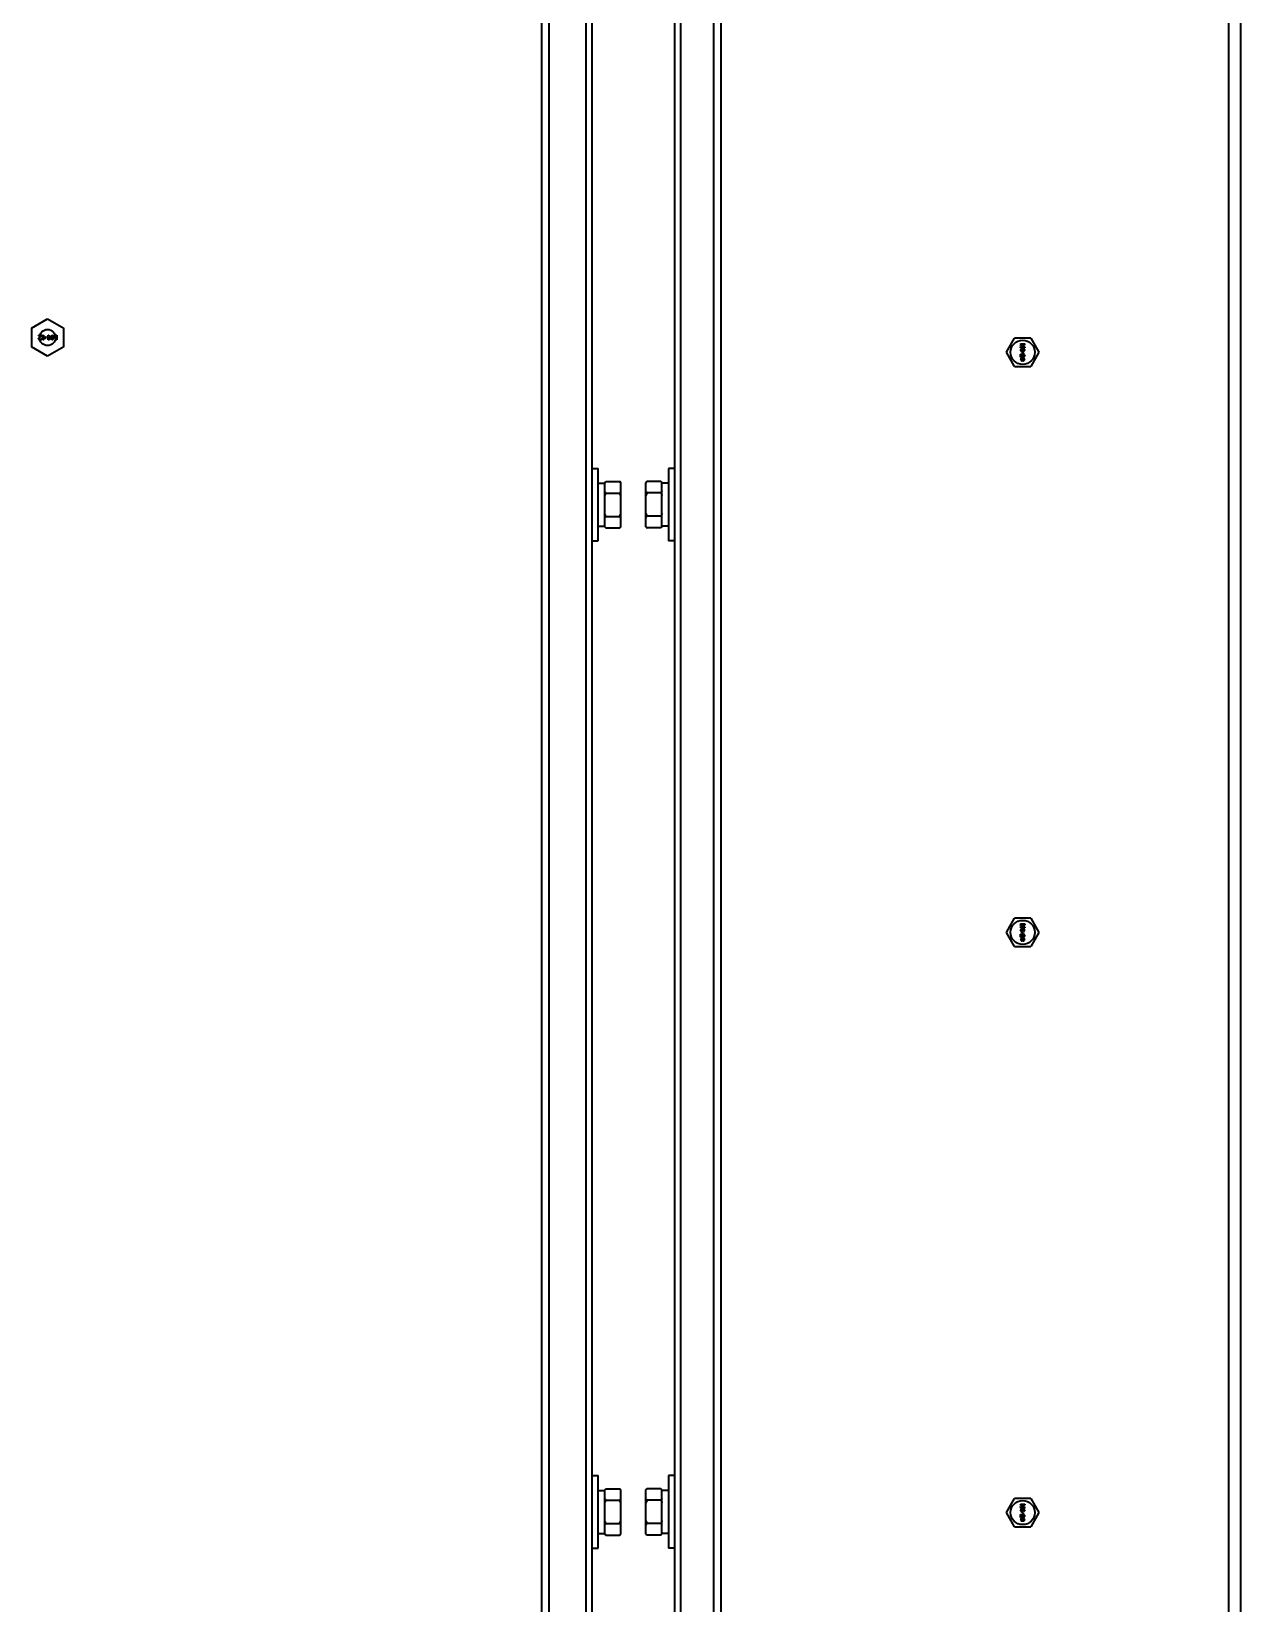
# Model space of a CAD drawing. Header units: millimetres. Extents: x 32496 to 166256, y 3504 to 23939.
# Drawn here: x 92704.7 to 93004.8, y 21309.3 to 21699.5 of the extents above; entities that cross this region are included whole.
import ezdxf

# ---------------------------------------------------------------- set-up
doc = ezdxf.new("R2010")
doc.units = ezdxf.units.MM
doc.layers.get('0').update_dxf_attribs({"lineweight": 35})

# ---------------------------------------------------------------- blocks, each defined once
blk = doc.blocks.new('8-1250')
at = {"linetype": 'Continuous'}
for p, q in [((-6961.13, -32157.29), (-6961.13, -34666.29)), ((-6958.13, -32157.29), (-6958.13, -34666.29)), ((-7131.53, -34566.29), (-7131.53, -32553.29)), ((-7129.83, -32553.29), (-7129.83, -34566.29)), ((-7120.53, -33566.79), (-7120.53, -32554.69)), ((-7097.13, -32554.69), (-7097.13, -33566.79)), ((-7088.83, -34566.29), (-7088.83, -32553.29)), ((-7087.13, -32553.29), (-7087.13, -34566.29)), ((-7119.13, -32930.92), (-7119.13, -33175.66)), ((-7098.53, -33175.64), (-7098.53, -32930.91)), ((-7258.23, -33134.48), (-7254.23, -33132.17)), ((-7254.23, -33132.17), (-7250.23, -33134.48)), ((-7258.23, -33134.48), (-7258.23, -33139.1)), ((-7256.5, -33136.32), (-7256.5, -33136.19)), ((-7256.5, -33136.19), (-7255.6, -33136.19)), ((-7255.8, -33136.32), (-7256.5, -33136.32)), ((-7256.48, -33136.95), (-7256.5, -33137.06)), ((-7256.5, -33137.11), (-7256.5, -33137.06)), ((-7256.5, -33137.11), (-7256.48, -33137.21)), ((-7256.43, -33136.88), (-7256.48, -33136.95)), ((-7256.48, -33137.21), (-7256.38, -33137.31)), ((-7255.8, -33136.32), (-7256.43, -33136.88)), ((-7256.38, -33137.31), (-7256.28, -33137.36)), ((-7256.35, -33137.06), (-7256.3, -33136.95)), ((-7256.35, -33137.06), (-7256.35, -33137.11)), ((-7256.3, -33137.18), (-7256.35, -33137.11)), ((-7256.3, -33136.95), (-7255.6, -33136.32)), ((-7256.23, -33137.24), (-7256.3, -33137.18)), ((-7256.28, -33137.36), (-7256.13, -33137.39)), ((-7256.1, -33137.26), (-7256.23, -33137.24)), ((-7256.03, -33137.39), (-7256.13, -33137.39)), ((-7256.1, -33137.26), (-7256, -33137.26)), ((-7256.03, -33137.39), (-7255.85, -33137.36)), ((-7255.88, -33137.24), (-7256, -33137.26)), ((-7255.8, -33137.18), (-7255.88, -33137.24)), ((-7255.85, -33137.36), (-7255.75, -33137.31)), ((-7255.75, -33137.11), (-7255.8, -33137.18)), ((-7255.75, -33137.11), (-7255.63, -33137.11)), ((-7255.75, -33137.31), (-7255.65, -33137.21)), ((-7255.65, -33137.21), (-7255.63, -33137.11)), ((-7255.6, -33136.19), (-7255.6, -33136.32)), ((-7255.4, -33137.39), (-7255.4, -33136.19)), ((-7255.4, -33136.19), (-7255.25, -33136.19)), ((-7255.25, -33137.39), (-7255.4, -33137.39)), ((-7255.25, -33136.19), (-7255.25, -33137.18)), ((-7255.1, -33137.01), (-7255.25, -33137.18)), ((-7255.25, -33137.39), (-7255.1, -33137.21)), ((-7255.1, -33137.01), (-7255.1, -33137.21)), ((-7254.88, -33136.62), (-7254.9, -33136.65)), ((-7254.9, -33136.65), (-7254.75, -33136.8)), ((-7254.75, -33136.8), (-7254.9, -33136.95)), ((-7254.9, -33136.95), (-7254.88, -33136.98)), ((-7254.75, -33136.75), (-7254.88, -33136.62)), ((-7254.88, -33136.98), (-7254.75, -33136.85)), ((-7254.75, -33136.75), (-7254.75, -33136.57)), ((-7254.75, -33136.57), (-7254.7, -33136.57)), ((-7254.75, -33137.03), (-7254.75, -33136.85)), ((-7254.7, -33137.03), (-7254.75, -33137.03)), ((-7254.7, -33136.57), (-7254.7, -33136.75)), ((-7254.58, -33136.62), (-7254.7, -33136.75)), ((-7254.7, -33136.8), (-7254.55, -33136.65)), ((-7254.55, -33136.95), (-7254.7, -33136.8)), ((-7254.7, -33136.85), (-7254.7, -33137.03)), ((-7254.7, -33136.85), (-7254.58, -33136.98)), ((-7254.55, -33136.65), (-7254.58, -33136.62)), ((-7254.58, -33136.98), (-7254.55, -33136.95)), ((-7254.35, -33136.7), (-7254.35, -33136.55)), ((-7254.35, -33136.55), (-7254.1, -33136.55)), ((-7254.1, -33136.7), (-7254.35, -33136.7)), ((-7254.1, -33136.55), (-7254.1, -33136.19)), ((-7254.1, -33136.19), (-7253.95, -33136.19)), ((-7254.1, -33137.39), (-7254.1, -33136.7)), ((-7253.95, -33137.39), (-7254.1, -33137.39)), ((-7253.95, -33136.19), (-7253.95, -33136.55)), ((-7253.95, -33136.55), (-7253.35, -33136.55)), ((-7253.95, -33136.7), (-7253.95, -33137.18)), ((-7253.95, -33137.39), (-7253.35, -33136.7)), ((-7253.53, -33136.7), (-7253.95, -33137.18)), ((-7253.53, -33136.7), (-7253.95, -33136.7)), ((-7253.35, -33136.55), (-7253.35, -33136.7)), ((-7253.15, -33137.39), (-7253.15, -33136.19)), ((-7253.15, -33136.19), (-7253, -33136.19)), ((-7252.93, -33137.39), (-7253.15, -33137.39)), ((-7253, -33136.19), (-7253, -33137.13)), ((-7252.65, -33136.19), (-7253, -33137.13)), ((-7252.93, -33137.39), (-7252.55, -33136.32)), ((-7252.65, -33136.19), (-7252.45, -33136.19)), ((-7252.55, -33136.32), (-7252.18, -33137.39)), ((-7252.1, -33137.13), (-7252.45, -33136.19)), ((-7251.95, -33137.39), (-7252.18, -33137.39)), ((-7252.1, -33137.13), (-7252.1, -33136.19)), ((-7252.1, -33136.19), (-7251.95, -33136.19)), ((-7251.95, -33136.19), (-7251.95, -33137.39)), ((-7250.23, -33139.1), (-7250.23, -33134.48)), ((-7016.25, -33140.45), (-7014.23, -33136.95)), ((-7010.19, -33136.95), (-7014.23, -33136.95)), ((-7010.19, -33136.95), (-7008.17, -33140.45)), ((-7254.23, -33141.41), (-7258.23, -33139.1)), ((-7250.23, -33139.1), (-7254.23, -33141.41)), ((-7014.23, -33143.95), (-7016.25, -33140.45)), ((-7012.71, -33138.47), (-7012.71, -33138.35)), ((-7012.71, -33138.35), (-7011.71, -33138.35)), ((-7011.92, -33138.47), (-7012.71, -33138.77)), ((-7011.92, -33138.47), (-7012.71, -33138.47)), ((-7012.71, -33138.93), (-7012.71, -33138.77)), ((-7012.71, -33138.93), (-7011.92, -33139.22)), ((-7012.71, -33139.35), (-7012.71, -33139.22)), ((-7012.71, -33139.22), (-7011.92, -33139.22)), ((-7011.71, -33139.35), (-7012.71, -33139.35)), ((-7012.69, -33139.74), (-7012.71, -33139.85)), ((-7012.71, -33139.95), (-7012.71, -33139.85)), ((-7012.71, -33139.95), (-7012.69, -33140.06)), ((-7012.71, -33141.64), (-7012.71, -33140.89)), ((-7012.71, -33140.89), (-7012.61, -33140.89)), ((-7012.63, -33139.64), (-7012.69, -33139.74)), ((-7012.69, -33140.06), (-7012.63, -33140.16)), ((-7012.54, -33139.58), (-7012.63, -33139.64)), ((-7012.63, -33140.16), (-7012.54, -33140.22)), ((-7012.61, -33138.85), (-7011.71, -33138.54)), ((-7011.71, -33139.16), (-7012.61, -33138.85)), ((-7012.61, -33139.83), (-7012.58, -33139.77)), ((-7012.61, -33139.83), (-7012.61, -33139.97)), ((-7012.58, -33140.04), (-7012.61, -33139.97)), ((-7012.07, -33141.47), (-7012.61, -33140.89)), ((-7012.61, -33141.06), (-7012.61, -33141.64)), ((-7012.61, -33141.06), (-7012.14, -33141.58)), ((-7012.58, -33139.77), (-7012.54, -33139.7)), ((-7012.54, -33140.1), (-7012.58, -33140.04)), ((-7012.44, -33139.54), (-7012.54, -33139.58)), ((-7012.54, -33139.7), (-7012.48, -33139.66)), ((-7012.48, -33140.14), (-7012.54, -33140.1)), ((-7012.54, -33140.22), (-7012.44, -33140.27)), ((-7012.48, -33139.66), (-7012.41, -33139.64)), ((-7012.41, -33140.16), (-7012.48, -33140.14)), ((-7012.29, -33139.52), (-7012.44, -33139.54)), ((-7012.33, -33140.27), (-7012.44, -33140.27)), ((-7012.35, -33139.64), (-7012.41, -33139.64)), ((-7012.41, -33140.16), (-7012.35, -33140.16)), ((-7012.39, -33140.6), (-7012.39, -33140.56)), ((-7012.39, -33140.56), (-7012.24, -33140.56)), ((-7012.24, -33140.6), (-7012.39, -33140.6)), ((-7012.35, -33139.64), (-7012.29, -33139.66)), ((-7012.29, -33140.14), (-7012.35, -33140.16)), ((-7012.33, -33140.43), (-7012.35, -33140.45)), ((-7012.35, -33140.45), (-7012.24, -33140.56)), ((-7012.24, -33140.6), (-7012.35, -33140.7)), ((-7012.35, -33140.7), (-7012.33, -33140.72)), ((-7012.33, -33140.27), (-7012.22, -33140.22)), ((-7012.2, -33140.56), (-7012.33, -33140.43)), ((-7012.33, -33140.72), (-7012.2, -33140.6)), ((-7012.29, -33139.52), (-7012.14, -33139.52)), ((-7012.29, -33139.66), (-7012.24, -33139.7)), ((-7012.24, -33140.1), (-7012.29, -33140.14)), ((-7012.24, -33139.7), (-7012.2, -33139.77)), ((-7012.2, -33140.04), (-7012.24, -33140.1)), ((-7012.22, -33140.22), (-7012.16, -33140.16)), ((-7012.2, -33139.77), (-7012.18, -33139.83)), ((-7012.18, -33139.97), (-7012.2, -33140.04)), ((-7012.07, -33140.43), (-7012.2, -33140.56)), ((-7012.2, -33140.6), (-7012.07, -33140.72)), ((-7012.09, -33139.74), (-7012.18, -33139.62)), ((-7012.14, -33139.62), (-7012.18, -33139.62)), ((-7012.18, -33139.97), (-7012.18, -33139.83)), ((-7012.16, -33140.16), (-7012.09, -33140.06)), ((-7012.16, -33140.56), (-7012.05, -33140.45)), ((-7012.16, -33140.56), (-7012.01, -33140.56)), ((-7012.05, -33140.7), (-7012.16, -33140.6)), ((-7012.01, -33140.6), (-7012.16, -33140.6)), ((-7011.99, -33139.54), (-7012.14, -33139.52)), ((-7012.14, -33139.62), (-7012.01, -33139.64)), ((-7012.07, -33139.85), (-7012.09, -33139.74)), ((-7012.09, -33140.06), (-7012.07, -33139.95)), ((-7012.07, -33139.85), (-7012.07, -33139.95)), ((-7012.05, -33140.45), (-7012.07, -33140.43)), ((-7012.07, -33140.72), (-7012.05, -33140.7)), ((-7012.01, -33139.64), (-7011.95, -33139.66)), ((-7012.01, -33140.56), (-7012.01, -33140.6)), ((-7011.88, -33139.58), (-7011.99, -33139.54)), ((-7011.95, -33139.66), (-7011.88, -33139.7)), ((-7011.88, -33140.08), (-7011.95, -33140.12)), ((-7011.95, -33140.22), (-7011.95, -33140.12)), ((-7011.95, -33140.22), (-7011.88, -33140.2)), ((-7011.95, -33141.02), (-7011.95, -33140.91)), ((-7011.86, -33140.93), (-7011.95, -33140.91)), ((-7011.95, -33141.02), (-7011.88, -33141.06)), ((-7011.8, -33139.64), (-7011.88, -33139.58)), ((-7011.88, -33139.7), (-7011.84, -33139.77)), ((-7011.84, -33140.02), (-7011.88, -33140.08)), ((-7011.88, -33140.2), (-7011.8, -33140.14)), ((-7011.88, -33141.06), (-7011.84, -33141.12)), ((-7011.84, -33141.41), (-7011.88, -33141.47)), ((-7011.78, -33141.02), (-7011.86, -33140.93)), ((-7011.84, -33139.77), (-7011.82, -33139.83)), ((-7011.82, -33139.95), (-7011.84, -33140.02)), ((-7011.84, -33141.12), (-7011.82, -33141.22)), ((-7011.82, -33141.31), (-7011.84, -33141.41)), ((-7011.82, -33139.95), (-7011.82, -33139.83)), ((-7011.82, -33141.31), (-7011.82, -33141.22)), ((-7011.73, -33139.74), (-7011.8, -33139.64)), ((-7011.8, -33140.14), (-7011.73, -33140.04)), ((-7011.73, -33141.1), (-7011.78, -33141.02)), ((-7011.71, -33139.85), (-7011.73, -33139.74)), ((-7011.73, -33140.04), (-7011.71, -33139.93)), ((-7011.71, -33141.24), (-7011.73, -33141.1)), ((-7011.73, -33141.45), (-7011.71, -33141.33)), ((-7011.71, -33138.35), (-7011.71, -33138.54)), ((-7011.71, -33139.16), (-7011.71, -33139.35)), ((-7011.71, -33139.85), (-7011.71, -33139.93)), ((-7011.71, -33141.24), (-7011.71, -33141.33)), ((-7008.17, -33140.45), (-7010.19, -33143.95)), ((-7014.23, -33143.95), (-7010.19, -33143.95)), ((-7012.61, -33141.64), (-7012.71, -33141.64)), ((-7012.69, -33142.06), (-7012.71, -33142.18)), ((-7012.71, -33142.18), (-7012.69, -33142.31)), ((-7012.63, -33141.95), (-7012.69, -33142.06)), ((-7012.69, -33142.31), (-7012.63, -33142.41)), ((-7012.56, -33141.89), (-7012.63, -33141.95)), ((-7012.63, -33142.41), (-7012.56, -33142.47)), ((-7012.61, -33142.18), (-7012.58, -33142.08)), ((-7012.58, -33142.29), (-7012.61, -33142.18)), ((-7012.58, -33142.08), (-7012.54, -33142.02)), ((-7012.54, -33142.35), (-7012.58, -33142.29)), ((-7012.48, -33141.85), (-7012.56, -33141.89)), ((-7012.56, -33142.47), (-7012.48, -33142.52)), ((-7012.54, -33142.02), (-7012.41, -33141.93)), ((-7012.41, -33142.43), (-7012.54, -33142.35)), ((-7012.41, -33141.83), (-7012.48, -33141.85)), ((-7012.48, -33142.52), (-7012.41, -33142.54)), ((-7012.31, -33141.81), (-7012.41, -33141.83)), ((-7012.41, -33141.93), (-7012.29, -33141.91)), ((-7012.29, -33142.45), (-7012.41, -33142.43)), ((-7012.41, -33142.54), (-7012.31, -33142.56)), ((-7012.31, -33141.81), (-7012.12, -33141.81)), ((-7012.12, -33142.56), (-7012.31, -33142.56)), ((-7012.14, -33141.91), (-7012.29, -33141.91)), ((-7012.29, -33142.45), (-7012.14, -33142.45)), ((-7012.14, -33141.58), (-7012.07, -33141.62)), ((-7012.14, -33141.91), (-7012.01, -33141.93)), ((-7012.01, -33142.43), (-7012.14, -33142.45)), ((-7012.01, -33141.83), (-7012.12, -33141.81)), ((-7012.12, -33142.56), (-7012.01, -33142.54)), ((-7011.99, -33141.52), (-7012.07, -33141.47)), ((-7012.07, -33141.62), (-7011.99, -33141.64)), ((-7011.95, -33141.85), (-7012.01, -33141.83)), ((-7012.01, -33141.93), (-7011.88, -33142.02)), ((-7011.88, -33142.35), (-7012.01, -33142.43)), ((-7012.01, -33142.54), (-7011.95, -33142.52)), ((-7011.99, -33141.52), (-7011.95, -33141.52)), ((-7011.95, -33141.64), (-7011.99, -33141.64)), ((-7011.88, -33141.47), (-7011.95, -33141.52)), ((-7011.95, -33141.64), (-7011.86, -33141.62)), ((-7011.86, -33141.89), (-7011.95, -33141.85)), ((-7011.95, -33142.52), (-7011.86, -33142.47)), ((-7011.88, -33142.02), (-7011.84, -33142.08)), ((-7011.84, -33142.29), (-7011.88, -33142.35)), ((-7011.86, -33141.62), (-7011.78, -33141.54)), ((-7011.8, -33141.95), (-7011.86, -33141.89)), ((-7011.86, -33142.47), (-7011.8, -33142.41)), ((-7011.84, -33142.08), (-7011.82, -33142.18)), ((-7011.82, -33142.18), (-7011.84, -33142.29)), ((-7011.73, -33142.06), (-7011.8, -33141.95)), ((-7011.8, -33142.41), (-7011.73, -33142.31)), ((-7011.78, -33141.54), (-7011.73, -33141.45)), ((-7011.71, -33142.18), (-7011.73, -33142.06)), ((-7011.73, -33142.31), (-7011.71, -33142.18)), ((-7119.13, -33169.29), (-7117.53, -33169.29)), ((-7117.53, -33187.29), (-7117.53, -33169.29)), ((-7115.93, -33172.82), (-7115.63, -33172.52)), ((-7115.63, -33172.52), (-7112.23, -33172.52)), ((-7111.93, -33172.82), (-7112.23, -33172.52)), ((-7105.73, -33172.82), (-7105.46, -33172.54)), ((-7105.43, -33172.52), (-7105.46, -33172.54)), ((-7102.03, -33172.52), (-7105.43, -33172.52)), ((-7102.03, -33172.52), (-7102, -33172.54)), ((-7101.73, -33172.82), (-7102, -33172.54)), ((-7100.13, -33169.29), (-7100.13, -33187.29)), ((-7098.53, -33169.29), (-7100.13, -33169.29)), ((-7119.13, -33175.66), (-7119.13, -33180.92)), ((-7117.53, -33172.94), (-7115.93, -33172.94)), ((-7115.93, -33183.76), (-7115.93, -33172.82)), ((-7115.63, -33175.4), (-7112.23, -33175.4)), ((-7111.93, -33183.76), (-7111.93, -33172.82)), ((-7105.73, -33183.76), (-7105.73, -33172.82)), ((-7102.03, -33175.36), (-7105.43, -33175.36)), ((-7101.73, -33183.76), (-7101.73, -33172.82)), ((-7100.13, -33172.94), (-7101.73, -33172.94)), ((-7098.53, -33180.91), (-7098.53, -33175.64)), ((-7119.13, -33180.92), (-7119.13, -33425.66)), ((-7117.53, -33183.64), (-7115.93, -33183.64)), ((-7115.93, -33183.76), (-7115.63, -33184.06)), ((-7115.63, -33181.18), (-7112.23, -33181.18)), ((-7115.63, -33184.06), (-7112.23, -33184.06)), ((-7111.93, -33183.76), (-7112.23, -33184.06)), ((-7105.73, -33183.76), (-7105.46, -33184.03)), ((-7102.03, -33181.13), (-7105.43, -33181.13)), ((-7102.03, -33184.06), (-7105.43, -33184.06)), ((-7101.73, -33183.76), (-7102, -33184.03)), ((-7100.13, -33183.64), (-7101.73, -33183.64)), ((-7098.53, -33425.64), (-7098.53, -33180.91)), ((-7119.13, -33187.29), (-7117.53, -33187.29)), ((-7098.53, -33187.29), (-7100.13, -33187.29)), ((-7016.25, -33284.45), (-7014.23, -33280.95)), ((-7010.19, -33280.95), (-7014.23, -33280.95)), ((-7010.19, -33280.95), (-7008.17, -33284.45)), ((-7014.23, -33287.95), (-7016.25, -33284.45)), ((-7012.71, -33282.47), (-7012.71, -33282.35)), ((-7012.71, -33282.35), (-7011.71, -33282.35)), ((-7011.92, -33282.47), (-7012.71, -33282.77)), ((-7011.92, -33282.47), (-7012.71, -33282.47)), ((-7012.71, -33282.93), (-7012.71, -33282.77)), ((-7012.71, -33282.93), (-7011.92, -33283.22)), ((-7012.71, -33283.35), (-7012.71, -33283.22)), ((-7012.71, -33283.22), (-7011.92, -33283.22)), ((-7011.71, -33283.35), (-7012.71, -33283.35)), ((-7012.69, -33283.74), (-7012.71, -33283.85)), ((-7012.71, -33283.95), (-7012.71, -33283.85)), ((-7012.71, -33283.95), (-7012.69, -33284.06)), ((-7012.71, -33285.64), (-7012.71, -33284.89)), ((-7012.71, -33284.89), (-7012.61, -33284.89)), ((-7012.61, -33285.64), (-7012.71, -33285.64)), ((-7012.63, -33283.64), (-7012.69, -33283.74)), ((-7012.69, -33284.06), (-7012.63, -33284.16)), ((-7012.54, -33283.58), (-7012.63, -33283.64)), ((-7012.63, -33284.16), (-7012.54, -33284.22)), ((-7012.61, -33282.85), (-7011.71, -33282.54)), ((-7011.71, -33283.16), (-7012.61, -33282.85)), ((-7012.61, -33283.83), (-7012.58, -33283.77)), ((-7012.61, -33283.83), (-7012.61, -33283.97)), ((-7012.58, -33284.04), (-7012.61, -33283.97)), ((-7012.07, -33285.47), (-7012.61, -33284.89)), ((-7012.61, -33285.06), (-7012.61, -33285.64)), ((-7012.61, -33285.06), (-7012.14, -33285.58)), ((-7012.58, -33283.77), (-7012.54, -33283.7)), ((-7012.54, -33284.1), (-7012.58, -33284.04)), ((-7012.44, -33283.54), (-7012.54, -33283.58)), ((-7012.54, -33283.7), (-7012.48, -33283.66)), ((-7012.48, -33284.14), (-7012.54, -33284.1)), ((-7012.54, -33284.22), (-7012.44, -33284.27)), ((-7012.48, -33283.66), (-7012.41, -33283.64)), ((-7012.41, -33284.16), (-7012.48, -33284.14)), ((-7012.41, -33285.83), (-7012.48, -33285.85)), ((-7012.29, -33283.52), (-7012.44, -33283.54)), ((-7012.33, -33284.27), (-7012.44, -33284.27)), ((-7012.35, -33283.64), (-7012.41, -33283.64)), ((-7012.41, -33284.16), (-7012.35, -33284.16)), ((-7012.31, -33285.81), (-7012.41, -33285.83)), ((-7012.39, -33284.6), (-7012.39, -33284.56)), ((-7012.39, -33284.56), (-7012.24, -33284.56)), ((-7012.24, -33284.6), (-7012.39, -33284.6)), ((-7012.35, -33283.64), (-7012.29, -33283.66)), ((-7012.29, -33284.14), (-7012.35, -33284.16)), ((-7012.33, -33284.43), (-7012.35, -33284.45)), ((-7012.35, -33284.45), (-7012.24, -33284.56)), ((-7012.24, -33284.6), (-7012.35, -33284.7)), ((-7012.35, -33284.7), (-7012.33, -33284.72)), ((-7012.33, -33284.27), (-7012.22, -33284.22)), ((-7012.2, -33284.56), (-7012.33, -33284.43)), ((-7012.33, -33284.72), (-7012.2, -33284.6)), ((-7012.31, -33285.81), (-7012.12, -33285.81)), ((-7012.29, -33283.52), (-7012.14, -33283.52)), ((-7012.29, -33283.66), (-7012.24, -33283.7)), ((-7012.24, -33284.1), (-7012.29, -33284.14)), ((-7012.24, -33283.7), (-7012.2, -33283.77)), ((-7012.2, -33284.04), (-7012.24, -33284.1)), ((-7012.22, -33284.22), (-7012.16, -33284.16)), ((-7012.2, -33283.77), (-7012.18, -33283.83)), ((-7012.18, -33283.97), (-7012.2, -33284.04)), ((-7012.07, -33284.43), (-7012.2, -33284.56)), ((-7012.2, -33284.6), (-7012.07, -33284.72)), ((-7012.09, -33283.74), (-7012.18, -33283.62)), ((-7012.14, -33283.62), (-7012.18, -33283.62)), ((-7012.18, -33283.97), (-7012.18, -33283.83)), ((-7012.16, -33284.16), (-7012.09, -33284.06)), ((-7012.16, -33284.56), (-7012.05, -33284.45)), ((-7012.16, -33284.56), (-7012.01, -33284.56)), ((-7012.05, -33284.7), (-7012.16, -33284.6)), ((-7012.01, -33284.6), (-7012.16, -33284.6)), ((-7011.99, -33283.54), (-7012.14, -33283.52)), ((-7012.14, -33283.62), (-7012.01, -33283.64)), ((-7012.14, -33285.58), (-7012.07, -33285.62)), ((-7012.01, -33285.83), (-7012.12, -33285.81)), ((-7012.07, -33283.85), (-7012.09, -33283.74)), ((-7012.09, -33284.06), (-7012.07, -33283.95)), ((-7012.07, -33283.85), (-7012.07, -33283.95)), ((-7012.05, -33284.45), (-7012.07, -33284.43)), ((-7012.07, -33284.72), (-7012.05, -33284.7)), ((-7011.99, -33285.52), (-7012.07, -33285.47)), ((-7012.07, -33285.62), (-7011.99, -33285.64)), ((-7012.01, -33283.64), (-7011.95, -33283.66)), ((-7012.01, -33284.56), (-7012.01, -33284.6)), ((-7011.95, -33285.85), (-7012.01, -33285.83)), ((-7011.88, -33283.58), (-7011.99, -33283.54)), ((-7011.99, -33285.52), (-7011.95, -33285.52)), ((-7011.95, -33285.64), (-7011.99, -33285.64)), ((-7011.95, -33283.66), (-7011.88, -33283.7)), ((-7011.88, -33284.08), (-7011.95, -33284.12)), ((-7011.95, -33284.22), (-7011.95, -33284.12)), ((-7011.95, -33284.22), (-7011.88, -33284.2)), ((-7011.95, -33285.02), (-7011.95, -33284.91)), ((-7011.86, -33284.93), (-7011.95, -33284.91)), ((-7011.95, -33285.02), (-7011.88, -33285.06)), ((-7011.88, -33285.47), (-7011.95, -33285.52)), ((-7011.95, -33285.64), (-7011.86, -33285.62)), ((-7011.8, -33283.64), (-7011.88, -33283.58)), ((-7011.88, -33283.7), (-7011.84, -33283.77)), ((-7011.84, -33284.02), (-7011.88, -33284.08)), ((-7011.88, -33284.2), (-7011.8, -33284.14)), ((-7011.88, -33285.06), (-7011.84, -33285.12)), ((-7011.84, -33285.41), (-7011.88, -33285.47)), ((-7011.78, -33285.02), (-7011.86, -33284.93)), ((-7011.86, -33285.62), (-7011.78, -33285.54)), ((-7011.84, -33283.77), (-7011.82, -33283.83)), ((-7011.82, -33283.95), (-7011.84, -33284.02)), ((-7011.84, -33285.12), (-7011.82, -33285.22)), ((-7011.82, -33285.31), (-7011.84, -33285.41)), ((-7011.82, -33283.95), (-7011.82, -33283.83)), ((-7011.82, -33285.31), (-7011.82, -33285.22)), ((-7011.73, -33283.74), (-7011.8, -33283.64)), ((-7011.8, -33284.14), (-7011.73, -33284.04)), ((-7011.73, -33285.1), (-7011.78, -33285.02)), ((-7011.78, -33285.54), (-7011.73, -33285.45)), ((-7011.71, -33283.85), (-7011.73, -33283.74)), ((-7011.73, -33284.04), (-7011.71, -33283.93)), ((-7011.71, -33285.24), (-7011.73, -33285.1)), ((-7011.73, -33285.45), (-7011.71, -33285.33)), ((-7011.71, -33282.35), (-7011.71, -33282.54)), ((-7011.71, -33283.16), (-7011.71, -33283.35)), ((-7011.71, -33283.85), (-7011.71, -33283.93)), ((-7011.71, -33285.24), (-7011.71, -33285.33)), ((-7008.17, -33284.45), (-7010.19, -33287.95)), ((-7014.23, -33287.95), (-7010.19, -33287.95)), ((-7012.69, -33286.06), (-7012.71, -33286.18)), ((-7012.71, -33286.18), (-7012.69, -33286.31)), ((-7012.63, -33285.95), (-7012.69, -33286.06)), ((-7012.69, -33286.31), (-7012.63, -33286.41)), ((-7012.56, -33285.89), (-7012.63, -33285.95)), ((-7012.63, -33286.41), (-7012.56, -33286.47)), ((-7012.61, -33286.18), (-7012.58, -33286.08)), ((-7012.58, -33286.29), (-7012.61, -33286.18)), ((-7012.58, -33286.08), (-7012.54, -33286.02)), ((-7012.54, -33286.35), (-7012.58, -33286.29)), ((-7012.48, -33285.85), (-7012.56, -33285.89)), ((-7012.56, -33286.47), (-7012.48, -33286.52)), ((-7012.54, -33286.02), (-7012.41, -33285.93)), ((-7012.41, -33286.43), (-7012.54, -33286.35)), ((-7012.48, -33286.52), (-7012.41, -33286.54)), ((-7012.41, -33285.93), (-7012.29, -33285.91)), ((-7012.29, -33286.45), (-7012.41, -33286.43)), ((-7012.41, -33286.54), (-7012.31, -33286.56)), ((-7012.12, -33286.56), (-7012.31, -33286.56)), ((-7012.14, -33285.91), (-7012.29, -33285.91)), ((-7012.29, -33286.45), (-7012.14, -33286.45)), ((-7012.14, -33285.91), (-7012.01, -33285.93)), ((-7012.01, -33286.43), (-7012.14, -33286.45)), ((-7012.12, -33286.56), (-7012.01, -33286.54)), ((-7012.01, -33285.93), (-7011.88, -33286.02)), ((-7011.88, -33286.35), (-7012.01, -33286.43)), ((-7012.01, -33286.54), (-7011.95, -33286.52)), ((-7011.86, -33285.89), (-7011.95, -33285.85)), ((-7011.95, -33286.52), (-7011.86, -33286.47)), ((-7011.88, -33286.02), (-7011.84, -33286.08)), ((-7011.84, -33286.29), (-7011.88, -33286.35)), ((-7011.8, -33285.95), (-7011.86, -33285.89)), ((-7011.86, -33286.47), (-7011.8, -33286.41)), ((-7011.84, -33286.08), (-7011.82, -33286.18)), ((-7011.82, -33286.18), (-7011.84, -33286.29)), ((-7011.73, -33286.06), (-7011.8, -33285.95)), ((-7011.8, -33286.41), (-7011.73, -33286.31)), ((-7011.71, -33286.18), (-7011.73, -33286.06)), ((-7011.73, -33286.31), (-7011.71, -33286.18)), ((-7119.13, -33419.29), (-7117.53, -33419.29)), ((-7117.53, -33437.29), (-7117.53, -33419.29)), ((-7100.13, -33419.29), (-7100.13, -33437.29)), ((-7098.53, -33419.29), (-7100.13, -33419.29)), ((-7119.13, -33425.66), (-7119.13, -33430.92)), ((-7117.53, -33422.94), (-7115.93, -33422.94)), ((-7115.93, -33422.82), (-7115.63, -33422.52)), ((-7115.93, -33433.76), (-7115.93, -33422.82)), ((-7115.63, -33422.52), (-7112.23, -33422.52)), ((-7115.63, -33425.4), (-7112.23, -33425.4)), ((-7111.93, -33422.82), (-7112.23, -33422.52)), ((-7111.93, -33433.76), (-7111.93, -33422.82)), ((-7105.73, -33422.82), (-7105.46, -33422.54)), ((-7105.73, -33433.76), (-7105.73, -33422.82)), ((-7105.43, -33422.52), (-7105.46, -33422.54)), ((-7102.03, -33422.52), (-7105.43, -33422.52)), ((-7102.03, -33425.36), (-7105.43, -33425.36)), ((-7102.03, -33422.52), (-7102, -33422.54)), ((-7101.73, -33422.82), (-7102, -33422.54)), ((-7101.73, -33433.76), (-7101.73, -33422.82)), ((-7100.13, -33422.94), (-7101.73, -33422.94)), ((-7098.53, -33430.91), (-7098.53, -33425.64)), ((-7016.25, -33428.45), (-7014.23, -33424.95)), ((-7010.19, -33424.95), (-7014.23, -33424.95)), ((-7010.19, -33424.95), (-7008.17, -33428.45)), ((-7014.23, -33431.95), (-7016.25, -33428.45)), ((-7012.71, -33426.47), (-7012.71, -33426.35)), ((-7012.71, -33426.35), (-7011.71, -33426.35)), ((-7011.92, -33426.47), (-7012.71, -33426.77)), ((-7011.92, -33426.47), (-7012.71, -33426.47)), ((-7012.71, -33426.93), (-7012.71, -33426.77)), ((-7012.71, -33426.93), (-7011.92, -33427.22)), ((-7012.71, -33427.35), (-7012.71, -33427.22)), ((-7012.71, -33427.22), (-7011.92, -33427.22)), ((-7011.71, -33427.35), (-7012.71, -33427.35)), ((-7012.69, -33427.74), (-7012.71, -33427.85)), ((-7012.71, -33427.95), (-7012.71, -33427.85)), ((-7012.71, -33427.95), (-7012.69, -33428.06)), ((-7012.71, -33429.64), (-7012.71, -33428.89)), ((-7012.71, -33428.89), (-7012.61, -33428.89)), ((-7012.61, -33429.64), (-7012.71, -33429.64)), ((-7012.69, -33430.06), (-7012.71, -33430.18)), ((-7012.71, -33430.18), (-7012.69, -33430.31)), ((-7012.63, -33427.64), (-7012.69, -33427.74)), ((-7012.69, -33428.06), (-7012.63, -33428.16)), ((-7012.63, -33429.95), (-7012.69, -33430.06)), ((-7012.54, -33427.58), (-7012.63, -33427.64)), ((-7012.63, -33428.16), (-7012.54, -33428.22)), ((-7012.56, -33429.89), (-7012.63, -33429.95)), ((-7012.61, -33426.85), (-7011.71, -33426.54)), ((-7011.71, -33427.16), (-7012.61, -33426.85)), ((-7012.61, -33427.83), (-7012.58, -33427.77)), ((-7012.61, -33427.83), (-7012.61, -33427.97)), ((-7012.58, -33428.04), (-7012.61, -33427.97)), ((-7012.07, -33429.47), (-7012.61, -33428.89)), ((-7012.61, -33429.06), (-7012.61, -33429.64)), ((-7012.61, -33429.06), (-7012.14, -33429.58)), ((-7012.61, -33430.18), (-7012.58, -33430.08)), ((-7012.58, -33430.29), (-7012.61, -33430.18)), ((-7012.58, -33427.77), (-7012.54, -33427.7)), ((-7012.54, -33428.1), (-7012.58, -33428.04)), ((-7012.58, -33430.08), (-7012.54, -33430.02)), ((-7012.48, -33429.85), (-7012.56, -33429.89)), ((-7012.44, -33427.54), (-7012.54, -33427.58)), ((-7012.54, -33427.7), (-7012.48, -33427.66)), ((-7012.48, -33428.14), (-7012.54, -33428.1)), ((-7012.54, -33428.22), (-7012.44, -33428.27)), ((-7012.54, -33430.02), (-7012.41, -33429.93)), ((-7012.48, -33427.66), (-7012.41, -33427.64)), ((-7012.41, -33428.16), (-7012.48, -33428.14)), ((-7012.41, -33429.83), (-7012.48, -33429.85)), ((-7012.29, -33427.52), (-7012.44, -33427.54)), ((-7012.33, -33428.27), (-7012.44, -33428.27)), ((-7012.35, -33427.64), (-7012.41, -33427.64)), ((-7012.41, -33428.16), (-7012.35, -33428.16)), ((-7012.31, -33429.81), (-7012.41, -33429.83)), ((-7012.41, -33429.93), (-7012.29, -33429.91)), ((-7012.39, -33428.6), (-7012.39, -33428.56)), ((-7012.39, -33428.56), (-7012.24, -33428.56)), ((-7012.24, -33428.6), (-7012.39, -33428.6)), ((-7012.35, -33427.64), (-7012.29, -33427.66)), ((-7012.29, -33428.14), (-7012.35, -33428.16)), ((-7012.33, -33428.43), (-7012.35, -33428.45)), ((-7012.35, -33428.45), (-7012.24, -33428.56)), ((-7012.24, -33428.6), (-7012.35, -33428.7)), ((-7012.35, -33428.7), (-7012.33, -33428.72)), ((-7012.33, -33428.27), (-7012.22, -33428.22)), ((-7012.2, -33428.56), (-7012.33, -33428.43)), ((-7012.33, -33428.72), (-7012.2, -33428.6)), ((-7012.31, -33429.81), (-7012.12, -33429.81)), ((-7012.29, -33427.52), (-7012.14, -33427.52)), ((-7012.29, -33427.66), (-7012.24, -33427.7)), ((-7012.24, -33428.1), (-7012.29, -33428.14)), ((-7012.14, -33429.91), (-7012.29, -33429.91)), ((-7012.24, -33427.7), (-7012.2, -33427.77)), ((-7012.2, -33428.04), (-7012.24, -33428.1)), ((-7012.22, -33428.22), (-7012.16, -33428.16)), ((-7012.2, -33427.77), (-7012.18, -33427.83)), ((-7012.18, -33427.97), (-7012.2, -33428.04)), ((-7012.07, -33428.43), (-7012.2, -33428.56)), ((-7012.2, -33428.6), (-7012.07, -33428.72)), ((-7012.09, -33427.74), (-7012.18, -33427.62)), ((-7012.14, -33427.62), (-7012.18, -33427.62)), ((-7012.18, -33427.97), (-7012.18, -33427.83)), ((-7012.16, -33428.16), (-7012.09, -33428.06)), ((-7012.16, -33428.56), (-7012.05, -33428.45)), ((-7012.16, -33428.56), (-7012.01, -33428.56)), ((-7012.05, -33428.7), (-7012.16, -33428.6)), ((-7012.01, -33428.6), (-7012.16, -33428.6)), ((-7011.99, -33427.54), (-7012.14, -33427.52)), ((-7012.14, -33427.62), (-7012.01, -33427.64)), ((-7012.14, -33429.58), (-7012.07, -33429.62)), ((-7012.14, -33429.91), (-7012.01, -33429.93)), ((-7012.01, -33429.83), (-7012.12, -33429.81)), ((-7012.07, -33427.85), (-7012.09, -33427.74)), ((-7012.09, -33428.06), (-7012.07, -33427.95)), ((-7012.07, -33427.85), (-7012.07, -33427.95)), ((-7012.05, -33428.45), (-7012.07, -33428.43)), ((-7012.07, -33428.72), (-7012.05, -33428.7)), ((-7011.99, -33429.52), (-7012.07, -33429.47)), ((-7012.07, -33429.62), (-7011.99, -33429.64)), ((-7012.01, -33427.64), (-7011.95, -33427.66)), ((-7012.01, -33428.56), (-7012.01, -33428.6)), ((-7011.95, -33429.85), (-7012.01, -33429.83)), ((-7012.01, -33429.93), (-7011.88, -33430.02)), ((-7011.88, -33427.58), (-7011.99, -33427.54)), ((-7011.99, -33429.52), (-7011.95, -33429.52)), ((-7011.95, -33429.64), (-7011.99, -33429.64)), ((-7011.95, -33427.66), (-7011.88, -33427.7)), ((-7011.88, -33428.08), (-7011.95, -33428.12)), ((-7011.95, -33428.22), (-7011.95, -33428.12)), ((-7011.95, -33428.22), (-7011.88, -33428.2)), ((-7011.95, -33429.02), (-7011.95, -33428.91)), ((-7011.86, -33428.93), (-7011.95, -33428.91)), ((-7011.95, -33429.02), (-7011.88, -33429.06)), ((-7011.88, -33429.47), (-7011.95, -33429.52)), ((-7011.95, -33429.64), (-7011.86, -33429.62)), ((-7011.86, -33429.89), (-7011.95, -33429.85)), ((-7011.8, -33427.64), (-7011.88, -33427.58)), ((-7011.88, -33427.7), (-7011.84, -33427.77)), ((-7011.84, -33428.02), (-7011.88, -33428.08)), ((-7011.88, -33428.2), (-7011.8, -33428.14)), ((-7011.88, -33429.06), (-7011.84, -33429.12)), ((-7011.84, -33429.41), (-7011.88, -33429.47)), ((-7011.88, -33430.02), (-7011.84, -33430.08)), ((-7011.78, -33429.02), (-7011.86, -33428.93)), ((-7011.86, -33429.62), (-7011.78, -33429.54)), ((-7011.8, -33429.95), (-7011.86, -33429.89)), ((-7011.84, -33427.77), (-7011.82, -33427.83)), ((-7011.82, -33427.95), (-7011.84, -33428.02)), ((-7011.84, -33429.12), (-7011.82, -33429.22)), ((-7011.82, -33429.31), (-7011.84, -33429.41)), ((-7011.84, -33430.08), (-7011.82, -33430.18)), ((-7011.82, -33430.18), (-7011.84, -33430.29)), ((-7011.82, -33427.95), (-7011.82, -33427.83)), ((-7011.82, -33429.31), (-7011.82, -33429.22)), ((-7011.73, -33427.74), (-7011.8, -33427.64)), ((-7011.8, -33428.14), (-7011.73, -33428.04)), ((-7011.73, -33430.06), (-7011.8, -33429.95)), ((-7011.73, -33429.1), (-7011.78, -33429.02)), ((-7011.78, -33429.54), (-7011.73, -33429.45)), ((-7011.71, -33427.85), (-7011.73, -33427.74)), ((-7011.73, -33428.04), (-7011.71, -33427.93)), ((-7011.71, -33429.24), (-7011.73, -33429.1)), ((-7011.73, -33429.45), (-7011.71, -33429.33)), ((-7011.71, -33430.18), (-7011.73, -33430.06)), ((-7011.73, -33430.31), (-7011.71, -33430.18)), ((-7011.71, -33426.35), (-7011.71, -33426.54)), ((-7011.71, -33427.16), (-7011.71, -33427.35)), ((-7011.71, -33427.85), (-7011.71, -33427.93)), ((-7011.71, -33429.24), (-7011.71, -33429.33)), ((-7008.17, -33428.45), (-7010.19, -33431.95)), ((-7119.13, -33430.92), (-7119.13, -33566.79)), ((-7117.53, -33433.64), (-7115.93, -33433.64)), ((-7115.93, -33433.76), (-7115.63, -33434.06)), ((-7115.63, -33431.18), (-7112.23, -33431.18)), ((-7115.63, -33434.06), (-7112.23, -33434.06)), ((-7111.93, -33433.76), (-7112.23, -33434.06)), ((-7105.73, -33433.76), (-7105.46, -33434.03)), ((-7102.03, -33431.13), (-7105.43, -33431.13)), ((-7102.03, -33434.06), (-7105.43, -33434.06)), ((-7101.73, -33433.76), (-7102, -33434.03)), ((-7100.13, -33433.64), (-7101.73, -33433.64)), ((-7098.53, -33566.79), (-7098.53, -33430.91)), ((-7014.23, -33431.95), (-7010.19, -33431.95)), ((-7012.69, -33430.31), (-7012.63, -33430.41)), ((-7012.63, -33430.41), (-7012.56, -33430.47)), ((-7012.54, -33430.35), (-7012.58, -33430.29)), ((-7012.56, -33430.47), (-7012.48, -33430.52)), ((-7012.41, -33430.43), (-7012.54, -33430.35)), ((-7012.48, -33430.52), (-7012.41, -33430.54)), ((-7012.29, -33430.45), (-7012.41, -33430.43)), ((-7012.41, -33430.54), (-7012.31, -33430.56)), ((-7012.12, -33430.56), (-7012.31, -33430.56)), ((-7012.29, -33430.45), (-7012.14, -33430.45)), ((-7012.01, -33430.43), (-7012.14, -33430.45)), ((-7012.12, -33430.56), (-7012.01, -33430.54)), ((-7011.88, -33430.35), (-7012.01, -33430.43)), ((-7012.01, -33430.54), (-7011.95, -33430.52)), ((-7011.95, -33430.52), (-7011.86, -33430.47)), ((-7011.84, -33430.29), (-7011.88, -33430.35)), ((-7011.86, -33430.47), (-7011.8, -33430.41)), ((-7011.8, -33430.41), (-7011.73, -33430.31)), ((-7119.13, -33437.29), (-7117.53, -33437.29)), ((-7098.53, -33437.29), (-7100.13, -33437.29))]:
    blk.add_line(p, q, dxfattribs=at)
for centre, radius in [((-7254.23, -33136.79), 2), ((-7012.21, -33140.45), 3), ((-7012.21, -33284.45), 3), ((-7012.21, -33428.45), 3)]:
    blk.add_circle(centre, radius, dxfattribs=at)
for centre, radius, start, end in [((-7114.69, -33175.09), 3.56, 39.1364, 39.5013), ((-7113.17, -33181.49), 3.56, 219.1364, 219.5008), ((-7102.91, -33181.47), 3.61, 218.7103, 219.1339), ((-7101.59, -33180.28), 5.39, 224.1246, 224.5652), ((-7105.86, -33180.28), 5.38, 315.4348, 315.8754), ((-7104.54, -33181.47), 3.61, 320.8641, 321.2897), ((-7114.69, -33425.09), 3.56, 39.1364, 39.5013), ((-7113.17, -33431.49), 3.56, 219.1364, 219.5008), ((-7102.91, -33431.47), 3.61, 218.7103, 219.1339), ((-7104.54, -33431.47), 3.61, 320.8641, 321.2897)]:
    blk.add_arc(centre, radius, start, end, dxfattribs=at)
for points, knots in [([(-7115.93, -33172.85), (-7115.9, -33172.82), (-7115.81, -33172.7), (-7115.71, -33172.59), (-7115.63, -33172.52)], [0, 0, 0, 0, 0.244558, 1, 1, 1, 1]), ([(-7111.94, -33172.83), (-7111.96, -33172.8), (-7112.06, -33172.69), (-7112.15, -33172.59), (-7112.23, -33172.52)], [0, 0, 0, 0, 0.244878, 1, 1, 1, 1]), ([(-7105.46, -33172.54), (-7105.48, -33172.57), (-7105.57, -33172.66), (-7105.66, -33172.76), (-7105.73, -33172.84)], [0, 0, 0, 0, 0.255063, 1, 1, 1, 1]), ([(-7102, -33172.54), (-7101.97, -33172.57), (-7101.88, -33172.66), (-7101.79, -33172.76), (-7101.73, -33172.84)], [0, 0, 0, 0, 0.255062, 1, 1, 1, 1]), ([(-7115.63, -33175.4), (-7115.65, -33175.38), (-7115.76, -33175.27), (-7115.86, -33175.16), (-7115.93, -33175.07)], [0, 0, 0, 0, 0.255352, 1, 1, 1, 1]), ([(-7112.23, -33175.4), (-7112.2, -33175.38), (-7112.1, -33175.27), (-7112, -33175.16), (-7111.93, -33175.07)], [0, 0, 0, 0, 0.255353, 1, 1, 1, 1]), ([(-7105.73, -33175.03), (-7105.7, -33175.06), (-7105.61, -33175.17), (-7105.51, -33175.28), (-7105.43, -33175.36)], [0, 0, 0, 0, 0.244408, 1, 1, 1, 1]), ([(-7101.73, -33175.03), (-7101.75, -33175.06), (-7101.85, -33175.17), (-7101.95, -33175.28), (-7102.03, -33175.36)], [0, 0, 0, 0, 0.244408, 1, 1, 1, 1]), ([(-7115.93, -33181.51), (-7115.9, -33181.48), (-7115.81, -33181.36), (-7115.71, -33181.26), (-7115.63, -33181.18)], [0, 0, 0, 0, 0.244558, 1, 1, 1, 1]), ([(-7115.63, -33184.06), (-7115.65, -33184.04), (-7115.75, -33183.94), (-7115.85, -33183.83), (-7115.91, -33183.75)], [0, 0, 0, 0, 0.255041, 1, 1, 1, 1]), ([(-7111.93, -33181.51), (-7111.95, -33181.48), (-7112.05, -33181.36), (-7112.15, -33181.26), (-7112.23, -33181.18)], [0, 0, 0, 0, 0.244558, 1, 1, 1, 1]), ([(-7112.23, -33184.06), (-7112.2, -33184.04), (-7112.1, -33183.93), (-7112, -33183.82), (-7111.93, -33183.73)], [0, 0, 0, 0, 0.255353, 1, 1, 1, 1]), ([(-7105.43, -33181.13), (-7105.45, -33181.16), (-7105.56, -33181.27), (-7105.66, -33181.38), (-7105.73, -33181.47)], [0, 0, 0, 0, 0.255212, 1, 1, 1, 1]), ([(-7105.71, -33183.75), (-7105.69, -33183.77), (-7105.61, -33183.87), (-7105.52, -33183.96), (-7105.46, -33184.03)], [0, 0, 0, 0, 0.245496, 1, 1, 1, 1]), ([(-7102.03, -33181.13), (-7102, -33181.16), (-7101.9, -33181.27), (-7101.8, -33181.38), (-7101.73, -33181.47)], [0, 0, 0, 0, 0.255211, 1, 1, 1, 1]), ([(-7101.74, -33183.75), (-7101.76, -33183.77), (-7101.85, -33183.87), (-7101.93, -33183.96), (-7102, -33184.03)], [0, 0, 0, 0, 0.245497, 1, 1, 1, 1]), ([(-7115.93, -33422.85), (-7115.9, -33422.82), (-7115.81, -33422.7), (-7115.71, -33422.59), (-7115.63, -33422.52)], [0, 0, 0, 0, 0.244558, 1, 1, 1, 1]), ([(-7115.63, -33425.4), (-7115.65, -33425.38), (-7115.76, -33425.27), (-7115.86, -33425.16), (-7115.93, -33425.07)], [0, 0, 0, 0, 0.255352, 1, 1, 1, 1]), ([(-7111.94, -33422.83), (-7111.96, -33422.8), (-7112.06, -33422.69), (-7112.15, -33422.59), (-7112.23, -33422.52)], [0, 0, 0, 0, 0.244878, 1, 1, 1, 1]), ([(-7112.23, -33425.4), (-7112.2, -33425.38), (-7112.1, -33425.27), (-7112, -33425.16), (-7111.93, -33425.07)], [0, 0, 0, 0, 0.255353, 1, 1, 1, 1]), ([(-7105.46, -33422.54), (-7105.48, -33422.57), (-7105.57, -33422.66), (-7105.66, -33422.76), (-7105.73, -33422.84)], [0, 0, 0, 0, 0.255063, 1, 1, 1, 1]), ([(-7105.73, -33425.03), (-7105.7, -33425.06), (-7105.61, -33425.17), (-7105.51, -33425.28), (-7105.43, -33425.36)], [0, 0, 0, 0, 0.244408, 1, 1, 1, 1]), ([(-7101.73, -33425.03), (-7101.75, -33425.06), (-7101.85, -33425.17), (-7101.95, -33425.28), (-7102.03, -33425.36)], [0, 0, 0, 0, 0.244408, 1, 1, 1, 1]), ([(-7102, -33422.54), (-7101.97, -33422.57), (-7101.88, -33422.66), (-7101.79, -33422.76), (-7101.73, -33422.84)], [0, 0, 0, 0, 0.255062, 1, 1, 1, 1]), ([(-7115.93, -33431.51), (-7115.9, -33431.48), (-7115.81, -33431.36), (-7115.71, -33431.26), (-7115.63, -33431.18)], [0, 0, 0, 0, 0.244558, 1, 1, 1, 1]), ([(-7115.63, -33434.06), (-7115.65, -33434.04), (-7115.75, -33433.94), (-7115.85, -33433.83), (-7115.91, -33433.75)], [0, 0, 0, 0, 0.255041, 1, 1, 1, 1]), ([(-7111.93, -33431.51), (-7111.95, -33431.48), (-7112.05, -33431.36), (-7112.15, -33431.26), (-7112.23, -33431.18)], [0, 0, 0, 0, 0.244558, 1, 1, 1, 1]), ([(-7112.23, -33434.06), (-7112.2, -33434.04), (-7112.1, -33433.93), (-7112, -33433.82), (-7111.93, -33433.73)], [0, 0, 0, 0, 0.255353, 1, 1, 1, 1]), ([(-7105.43, -33431.13), (-7105.45, -33431.16), (-7105.56, -33431.27), (-7105.66, -33431.38), (-7105.73, -33431.47)], [0, 0, 0, 0, 0.255212, 1, 1, 1, 1]), ([(-7105.71, -33433.75), (-7105.69, -33433.77), (-7105.61, -33433.87), (-7105.52, -33433.96), (-7105.46, -33434.03)], [0, 0, 0, 0, 0.245496, 1, 1, 1, 1]), ([(-7102.03, -33431.13), (-7102, -33431.16), (-7101.9, -33431.27), (-7101.8, -33431.38), (-7101.73, -33431.47)], [0, 0, 0, 0, 0.255211, 1, 1, 1, 1]), ([(-7101.74, -33433.75), (-7101.76, -33433.77), (-7101.85, -33433.87), (-7101.93, -33433.96), (-7102, -33434.03)], [0, 0, 0, 0, 0.245497, 1, 1, 1, 1])]:
    blk.add_open_spline(points, degree=3, knots=knots, dxfattribs=at)
for points in [[(-7115.93, -33176.06), (-7115.84, -33175.84), (-7115.74, -33175.62), (-7115.63, -33175.4)], [(-7111.93, -33176.06), (-7112.02, -33175.84), (-7112.12, -33175.62), (-7112.23, -33175.4)], [(-7105.43, -33175.36), (-7105.54, -33175.57), (-7105.64, -33175.79), (-7105.73, -33176.02)], [(-7102.03, -33175.36), (-7101.92, -33175.57), (-7101.82, -33175.79), (-7101.73, -33176.02)], [(-7115.63, -33181.18), (-7115.74, -33180.96), (-7115.84, -33180.74), (-7115.93, -33180.52)], [(-7112.23, -33181.18), (-7112.12, -33180.96), (-7112.02, -33180.74), (-7111.93, -33180.52)], [(-7105.73, -33180.47), (-7105.64, -33180.7), (-7105.54, -33180.92), (-7105.43, -33181.13)], [(-7101.73, -33180.47), (-7101.82, -33180.7), (-7101.92, -33180.92), (-7102.03, -33181.13)], [(-7115.93, -33426.06), (-7115.84, -33425.84), (-7115.74, -33425.62), (-7115.63, -33425.4)], [(-7111.93, -33426.06), (-7112.02, -33425.84), (-7112.12, -33425.62), (-7112.23, -33425.4)], [(-7105.43, -33425.36), (-7105.54, -33425.57), (-7105.64, -33425.79), (-7105.73, -33426.02)], [(-7102.03, -33425.36), (-7101.92, -33425.57), (-7101.82, -33425.79), (-7101.73, -33426.02)], [(-7115.63, -33431.18), (-7115.74, -33430.96), (-7115.84, -33430.74), (-7115.93, -33430.52)], [(-7112.23, -33431.18), (-7112.12, -33430.96), (-7112.02, -33430.74), (-7111.93, -33430.52)], [(-7105.73, -33430.47), (-7105.64, -33430.7), (-7105.54, -33430.92), (-7105.43, -33431.13)], [(-7101.73, -33430.47), (-7101.82, -33430.7), (-7101.92, -33430.92), (-7102.03, -33431.13)]]:
    blk.add_open_spline(points, degree=3, dxfattribs=at)

msp = doc.modelspace()

# ---------------------------------------------------------------- block references
at = {"color": 6}
msp.add_blockref('8-1250', (99962.893, 54760.291), dxfattribs=at)

doc.saveas('drawing.dxf')
